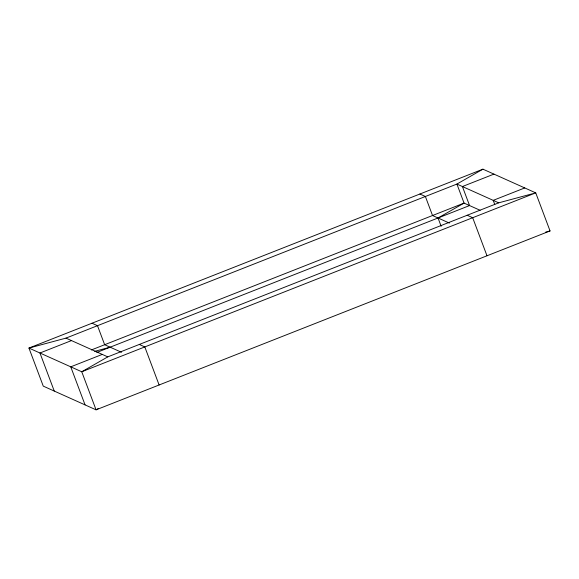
<?xml version="1.0" encoding="UTF-8"?>
<svg xmlns="http://www.w3.org/2000/svg" width="579" height="579" viewBox="0 0 579 579"><rect width="100%" height="100%" fill="white"/><g stroke="black" fill="none" stroke-linecap="round" stroke-linejoin="round"><path stroke-width="0.87" d="M98.394 408.492L96.063 409.831L81.755 371.769L535.741 192.872L498.714 202.831L107.781 356.874L81.755 371.769L28.95 348.066L482.937 169.169L535.741 192.872L550.05 230.934L96.063 409.831L43.259 386.128L28.95 348.066L65.977 338.114L456.911 184.064L482.937 169.169M71.478 340.582L39.951 353.002L54.26 391.064M493.938 174.113L462.411 186.532L469.562 205.559L96.881 352.416M91.381 349.948L464.061 203.091L480.1 210.293M102.28 354.406L70.754 366.833L85.062 404.887M524.74 187.936L493.214 200.363L494.77 204.496M94.659 351.352L110.155 347.19M545.693 232.107L550.05 230.934M498.714 202.831L456.911 184.064L464.061 203.091L438.035 217.986L441.147 226.259M419.884 194.016L425.384 196.484L432.535 215.518L449.384 223.081M467.188 215.25L472.688 217.718L486.997 255.78M92.003 323.22L97.504 325.688L104.654 344.722L121.51 352.285M139.307 344.454L144.808 346.922L159.116 384.984M65.977 338.114L107.781 356.874"/></g></svg>
